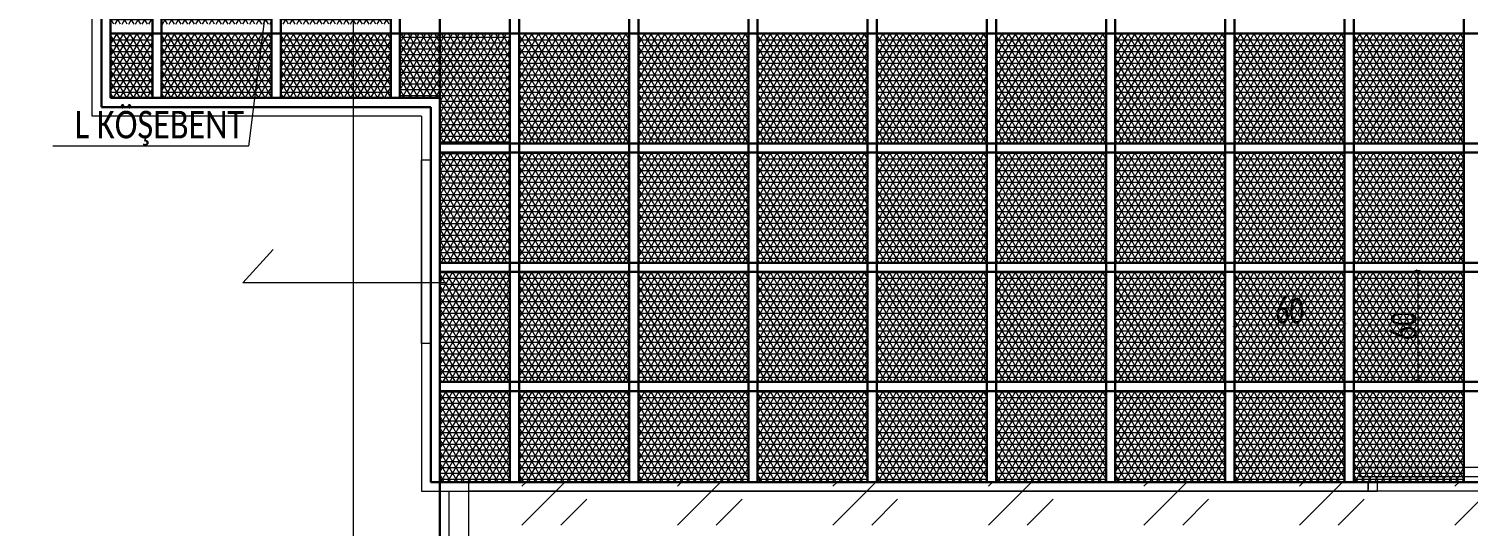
# Model space of a CAD drawing. Header units: millimetres. Extents: x -24 to 530668, y -246875 to -2983.
# Drawn here: x 265036 to 265821, y -111366 to -111095 of the extents above; entities that cross this region are included whole.
import ezdxf
from ezdxf import colors
from ezdxf.entities.mleader import LeaderData, LeaderLine
from ezdxf.enums import TextEntityAlignment as Align
from ezdxf.math import Vec2, Vec3

# ---------------------------------------------------------------- set-up
doc = ezdxf.new("R2010")
doc.units = ezdxf.units.MM
doc.header["$PDMODE"] = 2
doc.layers.get('0').update_dxf_attribs({"lineweight": 20})
for name, color, linetype, lineweight in [('aydınlatma yazı', 1, 'Continuous', 20), ('CAM', 141, 'Continuous', 0), ('KP', 167, 'Continuous', 30), ('t_cam', 132, 'Continuous', 20), ('t_tarama', 253, 'Continuous', 5), ('tarama', 137, 'Continuous', 15), ('TENTE', 20, 'Continuous', 50), ('ölçü', 251, 'Continuous', 5)]:
    doc.layers.add(name, color=color, linetype=linetype, lineweight=lineweight)
doc.layers.add('yazı', color=11, linetype='Continuous')
doc.styles.add('text2', font='calibri.ttf', dxfattribs={"width": 0.8})
doc.styles.add('txt_tur_1', font='arial.ttf', dxfattribs={"height": 1.5})
doc.styles.add('Ölçü50', font='calibri.ttf', dxfattribs={"width": 0.7})
doc.dimstyles.new('olcu10', dxfattribs={"dimtxt": 14, "dimasz": 2, "dimexe": 1.25, "dimexo": 0.625, "dimgap": 0.5, "dimtad": 1, "dimdec": 1, "dimrnd": 0.5, "dimzin": 9, "dimtxsty": 'Ölçü50', "dimblk": 'ARCHTICK', "dimcen": 2, "dimclrd": 256, "dimclre": 256, "dimclrt": 6, "dimazin": 2, "dimtfac": 1, "dimtdec": 1, "dimtix": 1, "dimtmove": 0, "dimatfit": 3, "dimldrblk": 'ARCHTICK', "dimfxl": 1, "dimlwd": -1, "dimarcsym": 0})

# ---------------------------------------------------------------- blocks, each defined once
blk = doc.blocks.new('SKDF')
at = {"layer": 't_tarama'}
for p, q in [((259784.49, -112528.6, -17966.19), (259784.49, -109266.33, -17966.19)), ((259641.99, -111329.66), (259641.91, -110773.63, -0.01)), ((259646.99, -111324.66), (259646.91, -110773.63, -0.01)), ((259646.99, -111324.66), (259826.63, -111324.66)), ((259821.62, -111329.66), (259641.99, -111329.66)), ((259724.14, -111420.48), (259740.64, -111402.35)), ((259835.63, -111420.48), (259724.14, -111420.48)), ((260338.16, -111529.06, 0), (259826.61, -111529.06, 0)), ((259831.64, -112284.48, -0.01), (259831.64, -111534.06, 0)), ((259836.64, -112279.48, -0.01), (259836.64, -111534.06, 0))]:
    blk.add_line(p, q, dxfattribs=at)
for points in [[(259821.63, -111324.66), (259821.63, -111324.66)], [(259821.63, -111324.66), (259821.63, -111324.66)], [(259826.63, -111324.66), (259826.61, -111529.06)], [(259821.63, -111329.66), (259821.61, -111534.06)]]:
    blk.add_lwpolyline(points, dxfattribs=at)
blk.add_lwpolyline([(259821.62, -111353.48), (259826.62, -111353.48), (259826.62, -111453.48), (259821.62, -111453.48)], close=True, dxfattribs=at)
at = {"layer": 't_tarama', "elevation": 0}
for points in [[(260338.16, -111529.06), (260338.16, -111533.06)], [(259821.61, -111534.06), (260338.16, -111534.06)]]:
    blk.add_lwpolyline(points, dxfattribs=at)
blk.add_lwpolyline([(260343.16, -111529.06), (260343.16, -111534.06), (260338.16, -111534.06), (260338.16, -111529.06)], close=True, dxfattribs=at)
at = {"layer": 't_tarama', "style": 'txt_tur_1'}
for tag, p in [('19S', (258900.86, -109894.01, -17966.19)), ('20T', (258887.48, -110719.01, -17966.19)), ('21U', (258887.48, -111705.01, -17966.19)), ('22V', (258887.48, -112544.01, -17966.19))]:
    blk.add_attdef(tag, text='', height=30, dxfattribs=at).set_placement(p, align=Align.CENTER)
blk = doc.blocks.new('_ArchTick')
at = {"color": 0, "linetype": 'ByBlock', "const_width": 0.15}
blk.add_lwpolyline([(-0.5, -0.5), (0.5, 0.5)], dxfattribs=at)
blk = doc.blocks.new('*D728')
at = {"layer": 'DEFPOINTS', "color": 0, "transparency": 16777216}
for p in [(265693.9, -111246.92, -0.4), (265753.9, -111248.55, -0.4), (265753.9, -111256.48)]:
    blk.add_point(p, dxfattribs=at)
at = {"layer": 'ölçü', "lineweight": -2, "transparency": 16777216}
for p, q in [((265693.9, -111247.54), (265693.9, -111257.73)), ((265753.9, -111249.17), (265753.9, -111257.73))]:
    blk.add_line(p, q, dxfattribs=at)
at = {"layer": 'ölçü', "transparency": 16777216}
blk.add_line((265693.9, -111256.48), (265753.9, -111256.48), dxfattribs=at)
at = {"layer": 'ölçü', "transparency": 16777216, "xscale": 2, "yscale": 2, "zscale": 2, "rotation": 180}
blk.add_blockref('_ArchTick', (265693.9, -111256.48), dxfattribs=at)
at = {"layer": 'ölçü', "transparency": 16777216, "xscale": 2, "yscale": 2, "zscale": 2}
blk.add_blockref('_ArchTick', (265753.9, -111256.48), dxfattribs=at)
at = {"layer": 'ölçü', "color": 6, "transparency": 16777216, "insert": (265723.9, -111248.81), "char_height": 14, "attachment_point": 5, "style": 'Ölçü50'}
blk.add_mtext('60', dxfattribs=at)
blk = doc.blocks.new('*D729')
at = {"layer": 'DEFPOINTS', "color": 0, "transparency": 16777216}
for p in [(265791.71, -111227.01), (265791.71, -111287.01), (265793.98, -111287.01)]:
    blk.add_point(p, dxfattribs=at)
at = {"layer": 'ölçü', "lineweight": -2, "transparency": 16777216}
for p, q in [((265792.33, -111227.01), (265795.23, -111227.01)), ((265792.33, -111287.01), (265795.23, -111287.01))]:
    blk.add_line(p, q, dxfattribs=at)
at = {"layer": 'ölçü', "transparency": 16777216}
blk.add_line((265793.98, -111227.01), (265793.98, -111287.01), dxfattribs=at)
at = {"layer": 'ölçü', "transparency": 16777216, "xscale": 2, "yscale": 2, "zscale": 2}
for p, rotation in [((265793.98, -111227.01), 90), ((265793.98, -111287.01), 270)]:
    blk.add_blockref('_ArchTick', p, dxfattribs=dict(at, rotation=rotation))
at = {"layer": 'ölçü', "color": 6, "transparency": 16777216, "insert": (265786.3, -111257.01), "char_height": 14, "attachment_point": 5, "rotation": 90, "style": 'Ölçü50'}
blk.add_mtext('60', dxfattribs=at)
blk = doc.blocks.new('KAYARK')
at = {"layer": 'CAM', "elevation": 0}
blk.add_lwpolyline([(260279.2, -107567.56), (260279.2, -107572.56)], dxfattribs=at)
at = {"layer": 't_cam'}
blk.add_line((260279.2, -107567.56, 0), (259762.65, -107567.56, 0), dxfattribs=at)
at = {"layer": 't_cam', "elevation": 0}
for points in [[(260269.48, -107559.51), (260269.48, -107564.51), (260359.48, -107564.51), (260334.7, -107564.51)], [(260269.48, -107559.51), (260359.48, -107559.51)], [(259757.65, -107572.56), (260279.2, -107572.56)]]:
    blk.add_lwpolyline(points, dxfattribs=at)
blk = doc.blocks.new('TAVANN')
at = {"layer": 'aydınlatma yazı'}
h = blk.add_hatch(dxfattribs=at)
h.set_pattern_fill('GOST_GLASS', color=4, scale=10)
h.set_pattern_definition([(45, (55.04, -208.45), (84.852814, -9e-15), [50, -70]), (45, (76.253, -208.45), (84.852814, -9e-15), [20, -100]), (45, (55.04, -187.237), (84.852814, -9e-15), [20, -100])])
h.paths.add_polyline_path([(265331.11, -111550.55), (266504.68, -111550.55), (266504.52, -111633.12), (266652.39, -111633.38), (266654.68, -112311.38), (265330.62, -112310.64)])
at = {"layer": 'tarama'}
h = blk.add_hatch(dxfattribs=at)
h.set_pattern_fill('NET3', color=256)
h.paths.add_polyline_path([(265028.43, -110656.02), (264968.43, -110656.02), (264968.43, -110716.08), (265028.43, -110716.08)])
h.paths.add_polyline_path([(265093.43, -110656.02), (265033.43, -110656.02), (265033.43, -110716.08), (265093.43, -110716.08)])
h.paths.add_polyline_path([(265158.43, -110851.02), (265135.62, -110851.02), (265135.62, -110911.02), (265158.43, -110911.02)])
h.paths.add_polyline_path([(265158.43, -110981.02), (265135.62, -110981.02), (265135.62, -111041.02), (265158.43, -111041.02)])
h.paths.add_polyline_path([(265158.43, -111111.02), (265135.62, -111111.02), (265135.62, -111171.02), (265158.43, -111171.02)])
h.paths.add_polyline_path([(265158.43, -111176.02), (265135.62, -111176.02), (265135.62, -111236.02), (265158.43, -111236.02)])
h.paths.add_polyline_path([(265158.43, -111241.02), (265135.62, -111241.02), (265135.64, -111301.02), (265158.45, -111301.02)])
h.paths.add_polyline_path([(265223.42, -111241.02), (265163.43, -111241.02), (265163.45, -111301.02), (265223.44, -111301.02)])
h.paths.add_polyline_path([(265288.42, -111241.02), (265228.43, -111241.02), (265228.45, -111301.02), (265288.44, -111301.02)])
h.paths.add_polyline_path([(265353.54, -111306.02), (265315.26, -111306.02), (265293.44, -111306.02), (265293.43, -111341.19), (265315.26, -111341.2), (265315.26, -111366.02), (265353.54, -111366.02)])
h.paths.add_polyline_path([(265353.54, -111371.02), (265315.26, -111371.02), (265315.26, -111431.02), (265353.54, -111431.02)])
h = blk.add_hatch(dxfattribs=at)
h.set_pattern_fill('NET3', color=256)
h.set_pattern_definition([(0, (232.1923, -1300), (0, 3.175), []), (60, (232.1923, -1300), (-2.749630657, 1.5875), []), (120, (232.1923, -1300), (-2.749630657, -1.5875), [])])
h.paths.add_polyline_path([(265158.43, -111341.2), (265135.62, -111341.2), (265135.62, -111306.02), (265158.43, -111306.02)])
h = blk.add_hatch(dxfattribs=at)
h.set_pattern_fill('NET3', color=256)
h.set_pattern_definition([(0, (260, -1300), (0, 3.175), []), (60, (260, -1300), (-2.749630657, 1.5875), []), (120, (260, -1300), (-2.749630657, -1.5875), [])])
h.paths.add_polyline_path([(265223.43, -111341.2), (265163.43, -111341.2), (265163.43, -111306.02), (265223.43, -111306.02)])
h = blk.add_hatch(dxfattribs=at)
h.set_pattern_fill('NET3', color=256)
h.set_pattern_definition([(0, (325, -1300), (0, 3.175), []), (60, (325, -1300), (-2.749630657, 1.5875), []), (120, (325, -1300), (-2.749630657, -1.5875), [])])
h.paths.add_polyline_path([(265288.43, -111341.2), (265228.43, -111341.2), (265228.43, -111306.02), (265288.43, -111306.02)])
h = blk.add_hatch(dxfattribs=at)
h.set_pattern_fill('NET3', color=256)
h.set_pattern_definition([(0, (455.057, -1300), (0, 3.175), []), (60, (455.057, -1300), (-2.749630657, 1.5875), []), (120, (455.057, -1300), (-2.749630657, -1.5875), [])])
h.paths.add_polyline_path([(265418.48, -111366.02), (265358.48, -111366.02), (265358.48, -111306.02), (265418.48, -111306.02)])
h = blk.add_hatch(dxfattribs=at)
h.set_pattern_fill('NET3', color=256)
h.set_pattern_definition([(0, (520.1713, -1300), (0, 3.175), []), (60, (520.1713, -1300), (-2.749630657, 1.5875), []), (120, (520.1713, -1300), (-2.749630657, -1.5875), [])])
h.paths.add_polyline_path([(265483.6, -111366.02), (265423.6, -111366.02), (265423.6, -111306.02), (265483.6, -111306.02)])
h = blk.add_hatch(dxfattribs=at)
h.set_pattern_fill('NET3', color=256)
h.set_pattern_definition([(0, (585.1713, -1300), (0, 3.175), []), (60, (585.1713, -1300), (-2.749630657, 1.5875), []), (120, (585.1713, -1300), (-2.749630657, -1.5875), [])])
h.paths.add_polyline_path([(265548.6, -111366.02), (265488.6, -111366.02), (265488.6, -111306.02), (265548.6, -111306.02)])
h = blk.add_hatch(dxfattribs=at)
h.set_pattern_fill('NET3', color=256)
h.set_pattern_definition([(0, (650.2855, -1300), (0, 3.175), []), (60, (650.2855, -1300), (-2.749630657, 1.5875), []), (120, (650.2855, -1300), (-2.749630657, -1.5875), [])])
h.paths.add_polyline_path([(265613.71, -111366.02), (265553.71, -111366.02), (265553.71, -111306.02), (265613.71, -111306.02)])
h = blk.add_hatch(dxfattribs=at)
h.set_pattern_fill('NET3', color=256)
h.set_pattern_definition([(0, (715.2855, -1300), (0, 3.175), []), (60, (715.2855, -1300), (-2.749630657, 1.5875), []), (120, (715.2855, -1300), (-2.749630657, -1.5875), [])])
h.paths.add_polyline_path([(265678.71, -111366.02), (265618.71, -111366.02), (265618.71, -111306.02), (265678.71, -111306.02)])
h = blk.add_hatch(dxfattribs=at)
h.set_pattern_fill('NET3', color=256)
h.set_pattern_definition([(0, (780.3998, -1300), (0, 3.175), []), (60, (780.3998, -1300), (-2.749630657, 1.5875), []), (120, (780.3998, -1300), (-2.749630657, -1.5875), [])])
h.paths.add_polyline_path([(265743.83, -111366.02), (265683.83, -111366.02), (265683.83, -111306.02), (265743.83, -111306.02)])
h = blk.add_hatch(dxfattribs=at)
h.set_pattern_fill('NET3', color=256)
h.set_pattern_definition([(0, (845.3998, -1300), (0, 3.175), []), (60, (845.3998, -1300), (-2.749630657, 1.5875), []), (120, (845.3998, -1300), (-2.749630657, -1.5875), [])])
h.paths.add_polyline_path([(265808.83, -111366.02), (265748.83, -111366.02), (265748.83, -111306.02), (265808.83, -111306.02)])
h = blk.add_hatch(dxfattribs=at)
h.set_pattern_fill('NET3', color=256)
h.set_pattern_definition([(0, (910.514, -1300), (0, 3.175), []), (60, (910.514, -1300), (-2.749630657, 1.5875), []), (120, (910.514, -1300), (-2.749630657, -1.5875), [])])
h.paths.add_polyline_path([(265873.94, -111366.02), (265813.94, -111366.02), (265813.94, -111306.02), (265873.94, -111306.02)])
h = blk.add_hatch(dxfattribs=at)
h.set_pattern_fill('NET3', color=256)
h.set_pattern_definition([(0, (455.1142, -1365), (0, 3.175), []), (60, (455.1142, -1365), (-2.749630657, 1.5875), []), (120, (455.1142, -1365), (-2.749630657, -1.5875), [])])
h.paths.add_polyline_path([(265418.54, -111431.02), (265358.54, -111431.02), (265358.54, -111371.02), (265418.54, -111371.02)])
h = blk.add_hatch(dxfattribs=at)
h.set_pattern_fill('NET3', color=256)
h.set_pattern_definition([(0, (520.2284, -1365), (0, 3.175), []), (60, (520.2284, -1365), (-2.749630657, 1.5875), []), (120, (520.2284, -1365), (-2.749630657, -1.5875), [])])
h.paths.add_polyline_path([(265483.66, -111431.02), (265423.6, -111431.02), (265423.6, -111371.02), (265483.66, -111371.02)])
h = blk.add_hatch(dxfattribs=at)
h.set_pattern_fill('NET3', color=256)
h.set_pattern_definition([(0, (585.2284, -1365), (0, 3.175), []), (60, (585.2284, -1365), (-2.749630657, 1.5875), []), (120, (585.2284, -1365), (-2.749630657, -1.5875), [])])
h.paths.add_polyline_path([(265548.66, -111431.02), (265488.66, -111431.02), (265488.66, -111371.02), (265548.66, -111371.02)])
h = blk.add_hatch(dxfattribs=at)
h.set_pattern_fill('NET3', color=256)
h.set_pattern_definition([(0, (650.3427, -1365), (0, 3.175), []), (60, (650.3427, -1365), (-2.749630657, 1.5875), []), (120, (650.3427, -1365), (-2.749630657, -1.5875), [])])
h.paths.add_polyline_path([(265613.77, -111431.02), (265553.77, -111431.02), (265553.77, -111371.02), (265613.77, -111371.02)])
h = blk.add_hatch(dxfattribs=at)
h.set_pattern_fill('NET3', color=256)
h.set_pattern_definition([(0, (715.3427, -1365), (0, 3.175), []), (60, (715.3427, -1365), (-2.749630657, 1.5875), []), (120, (715.3427, -1365), (-2.749630657, -1.5875), [])])
h.paths.add_polyline_path([(265678.77, -111431.02), (265618.77, -111431.02), (265618.77, -111371.02), (265678.77, -111371.02)])
h = blk.add_hatch(dxfattribs=at)
h.set_pattern_fill('NET3', color=256)
h.set_pattern_definition([(0, (780.457, -1365), (0, 3.175), []), (60, (780.457, -1365), (-2.749630657, 1.5875), []), (120, (780.457, -1365), (-2.749630657, -1.5875), [])])
h.paths.add_polyline_path([(265743.88, -111431.02), (265683.88, -111431.02), (265683.88, -111371.02), (265743.88, -111371.02)])
h = blk.add_hatch(dxfattribs=at)
h.set_pattern_fill('NET3', color=256)
h.set_pattern_definition([(0, (845.457, -1365), (0, 3.175), []), (60, (845.457, -1365), (-2.749630657, 1.5875), []), (120, (845.457, -1365), (-2.749630657, -1.5875), [])])
h.paths.add_polyline_path([(265808.88, -111431.02), (265748.88, -111431.02), (265748.88, -111371.02), (265808.88, -111371.02)])
h = blk.add_hatch(dxfattribs=at)
h.set_pattern_fill('NET3', color=256)
h.set_pattern_definition([(0, (910.571, -1365), (0, 3.175), []), (60, (910.571, -1365), (-2.749630657, 1.5875), []), (120, (910.571, -1365), (-2.749630657, -1.5875), [])])
h.paths.add_polyline_path([(265874, -111431.02), (265814, -111431.02), (265814, -111371.02), (265874, -111371.02)])
h = blk.add_hatch(dxfattribs=at)
h.set_pattern_fill('NET3', color=256)
h.set_pattern_definition([(0, (411.773, -1430), (0, 3.175), []), (60, (411.773, -1430), (-2.749630657, 1.5875), []), (120, (411.773, -1430), (-2.749630657, -1.5875), [])])
h.paths.add_polyline_path([(265353.54, -111496.02), (265315.2, -111496.02), (265315.2, -111436.02), (265353.54, -111436.02)])
h = blk.add_hatch(dxfattribs=at)
h.set_pattern_fill('NET3', color=256)
h.set_pattern_definition([(0, (455.057, -1430), (0, 3.175), []), (60, (455.057, -1430), (-2.749630657, 1.5875), []), (120, (455.057, -1430), (-2.749630657, -1.5875), [])])
h.paths.add_polyline_path([(265418.48, -111496.02), (265358.48, -111496.02), (265358.48, -111436.02), (265418.48, -111436.02)])
h = blk.add_hatch(dxfattribs=at)
h.set_pattern_fill('NET3', color=256)
h.set_pattern_definition([(0, (520.1125, -1430), (0, 3.175), []), (60, (520.1125, -1430), (-2.749630657, 1.5875), []), (120, (520.1125, -1430), (-2.749630657, -1.5875), [])])
h.paths.add_polyline_path([(265483.54, -111496.02), (265423.54, -111496.02), (265423.54, -111436.02), (265483.54, -111436.02)])
h = blk.add_hatch(dxfattribs=at)
h.set_pattern_fill('NET3', color=256)
h.set_pattern_definition([(0, (585.1696, -1430), (0, 3.175), []), (60, (585.1696, -1430), (-2.749630657, 1.5875), []), (120, (585.1696, -1430), (-2.749630657, -1.5875), [])])
h.paths.add_polyline_path([(265548.6, -111496.02), (265488.6, -111496.02), (265488.6, -111436.02), (265548.6, -111436.02)])
h = blk.add_hatch(dxfattribs=at)
h.set_pattern_fill('NET3', color=256)
h.set_pattern_definition([(0, (650.2267, -1430), (0, 3.175), []), (60, (650.2267, -1430), (-2.749630657, 1.5875), []), (120, (650.2267, -1430), (-2.749630657, -1.5875), [])])
h.paths.add_polyline_path([(265613.65, -111496.02), (265553.65, -111496.02), (265553.65, -111436.02), (265613.65, -111436.02)])
h = blk.add_hatch(dxfattribs=at)
h.set_pattern_fill('NET3', color=256)
h.set_pattern_definition([(0, (715.2838, -1430.0003), (0, 3.175), []), (60, (715.2838, -1430.0003), (-2.749630657, 1.5875), []), (120, (715.2838, -1430.0003), (-2.749630657, -1.5875), [])])
h.paths.add_polyline_path([(265678.71, -111496.02), (265618.71, -111496.02), (265618.71, -111436.02), (265678.71, -111436.02)])
h = blk.add_hatch(dxfattribs=at)
h.set_pattern_fill('NET3', color=256)
h.set_pattern_definition([(0, (780.341, -1430.0004), (0, 3.175), []), (60, (780.341, -1430.0004), (-2.749630657, 1.5875), []), (120, (780.341, -1430.0004), (-2.749630657, -1.5875), [])])
h.paths.add_polyline_path([(265743.77, -111496.02), (265683.77, -111496.02), (265683.77, -111436.02), (265743.77, -111436.02)])
h = blk.add_hatch(dxfattribs=at)
h.set_pattern_fill('NET3', color=256)
h.set_pattern_definition([(0, (845.398, -1430.0005), (0, 3.175), []), (60, (845.398, -1430.0005), (-2.749630657, 1.5875), []), (120, (845.398, -1430.0005), (-2.749630657, -1.5875), [])])
h.paths.add_polyline_path([(265808.83, -111496.02), (265748.83, -111496.02), (265748.83, -111436.02), (265808.83, -111436.02)])
h = blk.add_hatch(dxfattribs=at)
h.set_pattern_fill('NET3', color=256)
h.set_pattern_definition([(0, (910.455, -1430.0005), (0, 3.175), []), (60, (910.455, -1430.0005), (-2.749630657, 1.5875), []), (120, (910.455, -1430.0005), (-2.749630657, -1.5875), [])])
h.paths.add_polyline_path([(265873.88, -111496.02), (265813.88, -111496.02), (265813.88, -111436.02), (265873.88, -111436.02)])
h = blk.add_hatch(dxfattribs=at)
h.set_pattern_fill('NET3', color=256)
h.set_pattern_definition([(0, (411.773, -1495), (0, 3.175), []), (60, (411.773, -1495), (-2.749630657, 1.5875), []), (120, (411.773, -1495), (-2.749630657, -1.5875), [])])
h.paths.add_polyline_path([(265353.54, -111550.55), (265315.2, -111550.55), (265315.2, -111501.02), (265353.54, -111501.02)])
h = blk.add_hatch(dxfattribs=at)
h.set_pattern_fill('NET3', color=256)
h.set_pattern_definition([(0, (455.1142, -1495), (0, 3.175), []), (60, (455.1142, -1495), (-2.749630657, 1.5875), []), (120, (455.1142, -1495), (-2.749630657, -1.5875), [])])
h.paths.add_polyline_path([(265418.54, -111550.55), (265358.54, -111550.55), (265358.54, -111501.02), (265418.54, -111501.02)])
h = blk.add_hatch(dxfattribs=at)
h.set_pattern_fill('NET3', color=256)
h.set_pattern_definition([(0, (520.1696, -1495), (0, 3.175), []), (60, (520.1696, -1495), (-2.749630657, 1.5875), []), (120, (520.1696, -1495), (-2.749630657, -1.5875), [])])
h.paths.add_polyline_path([(265483.6, -111550.55), (265423.6, -111550.55), (265423.6, -111501.02), (265483.6, -111501.02)])
h = blk.add_hatch(dxfattribs=at)
h.set_pattern_fill('NET3', color=256)
h.set_pattern_definition([(0, (585.2267, -1495), (0, 3.175), []), (60, (585.2267, -1495), (-2.749630657, 1.5875), []), (120, (585.2267, -1495), (-2.749630657, -1.5875), [])])
h.paths.add_polyline_path([(265548.65, -111550.55), (265488.65, -111550.55), (265488.65, -111501.02), (265548.65, -111501.02)])
h = blk.add_hatch(dxfattribs=at)
h.set_pattern_fill('NET3', color=256)
h.set_pattern_definition([(0, (650.2838, -1495), (0, 3.175), []), (60, (650.2838, -1495), (-2.749630657, 1.5875), []), (120, (650.2838, -1495), (-2.749630657, -1.5875), [])])
h.paths.add_polyline_path([(265613.71, -111550.55), (265553.71, -111550.55), (265553.71, -111501.02), (265613.71, -111501.02)])
h = blk.add_hatch(dxfattribs=at)
h.set_pattern_fill('NET3', color=256)
h.set_pattern_definition([(0, (715.341, -1495.0003), (0, 3.175), []), (60, (715.341, -1495.0003), (-2.749630657, 1.5875), []), (120, (715.341, -1495.0003), (-2.749630657, -1.5875), [])])
h.paths.add_polyline_path([(265678.77, -111550.55), (265618.77, -111550.55), (265618.77, -111501.02), (265678.77, -111501.02)])
h = blk.add_hatch(dxfattribs=at)
h.set_pattern_fill('NET3', color=256)
h.set_pattern_definition([(0, (780.398, -1495.0004), (0, 3.175), []), (60, (780.398, -1495.0004), (-2.749630657, 1.5875), []), (120, (780.398, -1495.0004), (-2.749630657, -1.5875), [])])
h.paths.add_polyline_path([(265743.83, -111550.55), (265683.83, -111550.55), (265683.83, -111501.02), (265743.83, -111501.02)])
h = blk.add_hatch(dxfattribs=at)
h.set_pattern_fill('NET3', color=256)
h.set_pattern_definition([(0, (845.455, -1495.0005), (0, 3.175), []), (60, (845.455, -1495.0005), (-2.749630657, 1.5875), []), (120, (845.455, -1495.0005), (-2.749630657, -1.5875), [])])
h.paths.add_polyline_path([(265808.88, -111550.55), (265748.88, -111550.55), (265748.88, -111501.02), (265808.88, -111501.02)])
h = blk.add_hatch(dxfattribs=at)
h.set_pattern_fill('NET3', color=256)
h.set_pattern_definition([(0, (910.5122, -1495.0005), (0, 3.175), []), (60, (910.5122, -1495.0005), (-2.749630657, 1.5875), []), (120, (910.5122, -1495.0005), (-2.749630657, -1.5875), [])])
h.paths.add_polyline_path([(265873.94, -111550.55), (265813.94, -111550.55), (265813.94, -111501.02), (265873.94, -111501.02)])
at = {"layer": 'aydınlatma yazı', "color": 4}
blk.add_line((266504.52, -111555.55), (265331.1, -111555.55), dxfattribs=at)
at = {"layer": 'KP', "color": 108}
for p, q in [((265130.62, -110778.12), (265130.62, -111346.09)), ((265135.62, -110773.12), (265135.62, -111341.2)), ((265315.26, -111341.2), (265315.26, -111545.55)), ((265310.26, -111346.2), (265310.26, -111550.55)), ((265310.26, -111550.55), (266523.35, -111550.55, 0))]:
    blk.add_line(p, q, dxfattribs=at)
at = {"layer": 'KP', "color": 108, "elevation": 0}
for points in [[(265678.83, -109937.95), (265678.83, -111431.02)], [(265678.83, -109937.95), (265678.83, -111431.02)], [(265683.83, -109937.95), (265683.83, -111431.02)], [(265158.43, -109983.97), (265158.43, -111341.2)], [(265163.43, -109983.97), (265163.43, -111341.2)], [(265223.43, -109983.97), (265223.43, -111341.2)], [(265228.43, -109983.97), (265228.43, -111341.2)], [(265353.54, -109983.97), (265353.54, -111550.55)], [(265353.54, -109983.97), (265353.54, -111431.02)], [(265358.54, -109983.97), (265358.54, -111550.55)], [(265358.54, -109983.97), (265358.54, -111431.02)], [(265418.6, -109983.97), (265418.6, -111550.55)], [(265423.6, -109983.97), (265423.6, -111431.02)], [(265423.6, -109983.97), (265423.6, -111550.55)], [(265483.66, -109983.97), (265483.65, -111550.55)], [(265483.66, -109983.97), (265483.66, -111431.02)], [(265488.66, -109983.97), (265488.65, -111550.55)], [(265488.66, -109983.97), (265488.66, -111431.02)], [(265548.71, -109983.97), (265548.71, -111431.02)], [(265548.71, -109983.97), (265548.71, -111550.55)], [(265553.71, -109983.97), (265553.71, -111431.02)], [(265553.71, -109983.97), (265553.71, -111550.55)], [(265613.77, -109983.97), (265613.77, -111431.02)], [(265613.77, -109983.97), (265613.77, -111431.02)], [(265613.77, -109983.97), (265613.77, -111550.55)], [(265618.77, -109983.97), (265618.77, -111431.02)], [(265618.77, -109983.97), (265618.77, -111550.55)], [(265678.83, -109983.97), (265678.83, -111550.55)], [(265683.83, -109983.97), (265683.83, -111550.55)], [(265743.88, -109979.97), (265743.88, -111431.02)], [(265743.88, -109983.97), (265743.88, -111550.55)], [(265748.88, -109983.97), (265748.88, -111431.02)], [(265748.88, -109983.97), (265748.88, -111550.55)], [(265808.94, -109983.97), (265808.94, -111431.02)], [(265808.94, -109983.97), (265808.94, -111550.55)], [(265813.94, -109983.97), (265813.94, -111431.02)], [(265813.94, -109983.97), (265813.94, -111431.02)], [(265813.94, -109983.97), (265813.94, -111550.55)], [(265874, -109983.97), (265874, -111550.55)], [(265418.6, -109985.72), (265418.6, -111431.02)], [(265423.6, -110001.02), (265423.6, -111431.02)], [(265683.83, -110001.02), (265683.83, -111431.02)], [(265743.88, -110001.02), (265743.88, -111431.02)], [(265748.88, -110001.02), (265748.88, -111431.02)], [(265808.94, -110001.02), (265808.94, -111431.02)], [(265874, -110001.02), (265874, -111431.02)], [(265315.2, -110048.97), (265315.2, -111610.55)]]:
    blk.add_lwpolyline(points, dxfattribs=at)
at = {"layer": 'KP', "color": 108}
for points in [[(265288.48, -109983.97), (265288.48, -111341.2)], [(265293.48, -109983.97), (265293.43, -111341.19)], [(265873.97, -109983.97), (265873.97, -111431.02)], [(265873.97, -110001.02), (265873.97, -111431.02)], [(265135.62, -111306.02), (266709.88, -111306.02)], [(265135.62, -111306.02), (266709.88, -111306.02)], [(265336.2, -111306.02), (266499.66, -111306.02)], [(265336.2, -111306.02), (266709.88, -111306.02)], [(265315.26, -111341.2), (265135.62, -111341.2)], [(265310.26, -111346.15), (265130.62, -111346.15)], [(265315.26, -111366.02), (266523.35, -111366.02)], [(265315.26, -111371.02), (266523.35, -111371.02)], [(265315.26, -111431.02), (266523.35, -111431.02)], [(265315.26, -111436.02), (266523.35, -111436.02)], [(265315.26, -111496.02), (266523.35, -111496.02)], [(265315.26, -111501.02), (266523.35, -111501.02)]]:
    blk.add_lwpolyline(points, dxfattribs=at)
at = {"layer": 'tarama'}
for points in [[(265353.54, -111306.02), (265315.26, -111306.02), (265293.44, -111306.02), (265293.43, -111341.19), (265315.26, -111341.2), (265315.26, -111366.02), (265353.54, -111366.02)], [(265418.6, -111306.02), (265358.6, -111306.02), (265358.6, -111366.02), (265418.6, -111366.02)], [(265483.6, -111306.02), (265423.6, -111306.02), (265423.6, -111366.02), (265483.6, -111366.02)], [(265548.66, -111366.02), (265488.66, -111366.02), (265488.66, -111306.02), (265548.66, -111306.02)], [(265548.71, -111306.02), (265488.71, -111306.02), (265488.71, -111366.02), (265548.71, -111366.02)], [(265353.54, -111371.02), (265315.26, -111371.02), (265315.26, -111431.02), (265353.54, -111431.02)], [(265418.6, -111371.02), (265358.6, -111371.02), (265358.6, -111431.02), (265418.6, -111431.02)], [(265483.66, -111371.02), (265423.6, -111371.02), (265423.6, -111431.02), (265483.66, -111431.02)], [(265548.71, -111371.02), (265488.71, -111371.02), (265488.71, -111431.02), (265548.71, -111431.02)], [(265548.71, -111431.02), (265488.71, -111431.02), (265488.71, -111371.02), (265548.71, -111371.02)]]:
    blk.add_lwpolyline(points, close=True, dxfattribs=at)
at = {"layer": 'tarama', "elevation": 0}
for points in [[(265418.54, -111366.02), (265358.54, -111366.02), (265358.54, -111306.02), (265418.54, -111306.02)], [(265483.6, -111366.02), (265423.6, -111366.02), (265423.6, -111306.02), (265483.6, -111306.02)], [(265613.71, -111366.02), (265553.71, -111366.02), (265553.71, -111306.02), (265613.71, -111306.02)], [(265613.77, -111306.02), (265553.77, -111306.02), (265553.77, -111366.02), (265613.77, -111366.02)], [(265678.77, -111366.02), (265618.77, -111366.02), (265618.77, -111306.02), (265678.77, -111306.02)], [(265678.83, -111306.02), (265618.83, -111306.02), (265618.83, -111366.02), (265678.83, -111366.02)], [(265743.83, -111366.02), (265683.83, -111366.02), (265683.83, -111306.02), (265743.83, -111306.02)], [(265743.88, -111306.02), (265683.88, -111306.02), (265683.88, -111366.02), (265743.88, -111366.02)], [(265808.88, -111366.02), (265748.88, -111366.02), (265748.88, -111306.02), (265808.88, -111306.02)], [(265808.94, -111306.02), (265748.94, -111306.02), (265748.94, -111366.02), (265808.94, -111366.02)], [(265873.94, -111366.02), (265813.94, -111366.02), (265813.94, -111306.02), (265873.94, -111306.02)], [(265874, -111306.02), (265814, -111306.02), (265814, -111366.02), (265874, -111366.02)], [(265418.6, -111431.02), (265358.6, -111431.02), (265358.6, -111371.02), (265418.6, -111371.02)], [(265483.66, -111431.02), (265423.6, -111431.02), (265423.6, -111371.02), (265483.66, -111371.02)], [(265613.77, -111371.02), (265553.77, -111371.02), (265553.77, -111431.02), (265613.77, -111431.02)], [(265613.77, -111431.02), (265553.77, -111431.02), (265553.77, -111371.02), (265613.77, -111371.02)], [(265678.83, -111371.02), (265618.83, -111371.02), (265618.83, -111431.02), (265678.83, -111431.02)], [(265678.83, -111431.02), (265618.83, -111431.02), (265618.83, -111371.02), (265678.83, -111371.02)], [(265743.88, -111371.02), (265683.88, -111371.02), (265683.88, -111431.02), (265743.88, -111431.02)], [(265743.88, -111431.02), (265683.88, -111431.02), (265683.88, -111371.02), (265743.88, -111371.02)], [(265808.94, -111371.02), (265748.94, -111371.02), (265748.94, -111431.02), (265808.94, -111431.02)], [(265808.94, -111431.02), (265748.94, -111431.02), (265748.94, -111371.02), (265808.94, -111371.02)], [(265874, -111371.02), (265814, -111371.02), (265814, -111431.02), (265874, -111431.02)], [(265874, -111431.02), (265814, -111431.02), (265814, -111371.02), (265874, -111371.02)]]:
    blk.add_lwpolyline(points, close=True, dxfattribs=at)
at = {"layer": 'TENTE', "lineweight": 0}
blk.add_lwpolyline([(265331.11, -111550.55), (266504.68, -111550.55), (266504.52, -111633.12), (266652.39, -111633.38), (266654.68, -112311.38), (265330.62, -112310.64)], close=True, dxfattribs=at)
at = {"layer": 'yazı'}
ml = blk.add_multileader_mtext('Standard', dxfattribs=at)
ml.set_content('L KÖŞEBENT', color=256, style='text2')
ml.set_leader_properties()
ml.build(insert=Vec2(0, 0))
ml.multileader.update_dxf_attribs({"text_right_attachment_type": 6, "dogleg_length": 0.36, "arrow_head_size": 6})
ctx = ml.context
ctx.base_point, ctx.char_height, ctx.arrow_head_size, ctx.plane_origin = Vec3(265114.76, -111357.83), 15, 6, Vec3(265091.57, -111259.25)
ctx.right_attachment, ctx.text_align_type = 6, 2
notes = []
notes.append((ctx, [(1, (1, 1, 0), (265210.8, -111367.43), (-1, 0), 0.36, [(0, [(265225.22, -111254.02)], 0, [])])]))
ctx.mtext.insert, ctx.mtext.alignment, ctx.mtext.flow_direction = Vec3(265208.44, -111348.22), 3, 5
for ctx, leaders in notes:
    for number, flags, end, landing, length, lines in leaders:
        leader = LeaderData()
        leader.index, (leader.has_last_leader_line, leader.has_dogleg_vector, leader.attachment_direction) = number, flags
        leader.last_leader_point, leader.dogleg_vector, leader.dogleg_length = Vec3(end), Vec3(landing), length
        for number, points, colour, breaks in lines:
            line = LeaderLine()
            line.index, line.vertices, line.color, line.breaks = number, Vec3.list(points), colors.encode_raw_color(colour), breaks
            leader.lines.append(line)
        ctx.leaders.append(leader)

msp = doc.modelspace()

# ---------------------------------------------------------------- block references
at = {"layer": 'aydınlatma yazı', "color": 2}
msp.add_blockref('KAYARK', (5492.552, -3774.542, -0.399), dxfattribs=at)
at = {"layer": 'KP', "color": 108}
msp.add_blockref('SKDF', (5428.593, 186.963, -0.399), dxfattribs=at)
at = {"layer": 't_tarama'}
msp.add_blockref('TAVANN', (-55.04, 208.45, -0.399), dxfattribs=at)

# ---------------------------------------------------------------- dimensions: what is measured, and where the dimension line sits
at = {"layer": 'ölçü', "color": 2}
dim = msp.add_linear_dim(base=(265793.975, -111287.008, 0), p1=(265791.707, -111227.008, 0), p2=(265791.707, -111287.008, 0), angle=90, dimstyle='olcu10', dxfattribs=at)
dim.commit()
dim.dimension.update_dxf_attribs({"geometry": '*D729', "text_midpoint": (265786.303, -111257.008, 0)})
dim = msp.add_linear_dim(base=(265753.9, -111256.482, 0), p1=(265693.901, -111246.916, -0.399), p2=(265753.9, -111248.547, -0.399), dimstyle='olcu10', dxfattribs=at)
dim.commit()
dim.dimension.update_dxf_attribs({"geometry": '*D728', "text_midpoint": (265723.9, -111248.809, 0)})

doc.saveas('drawing.dxf')
